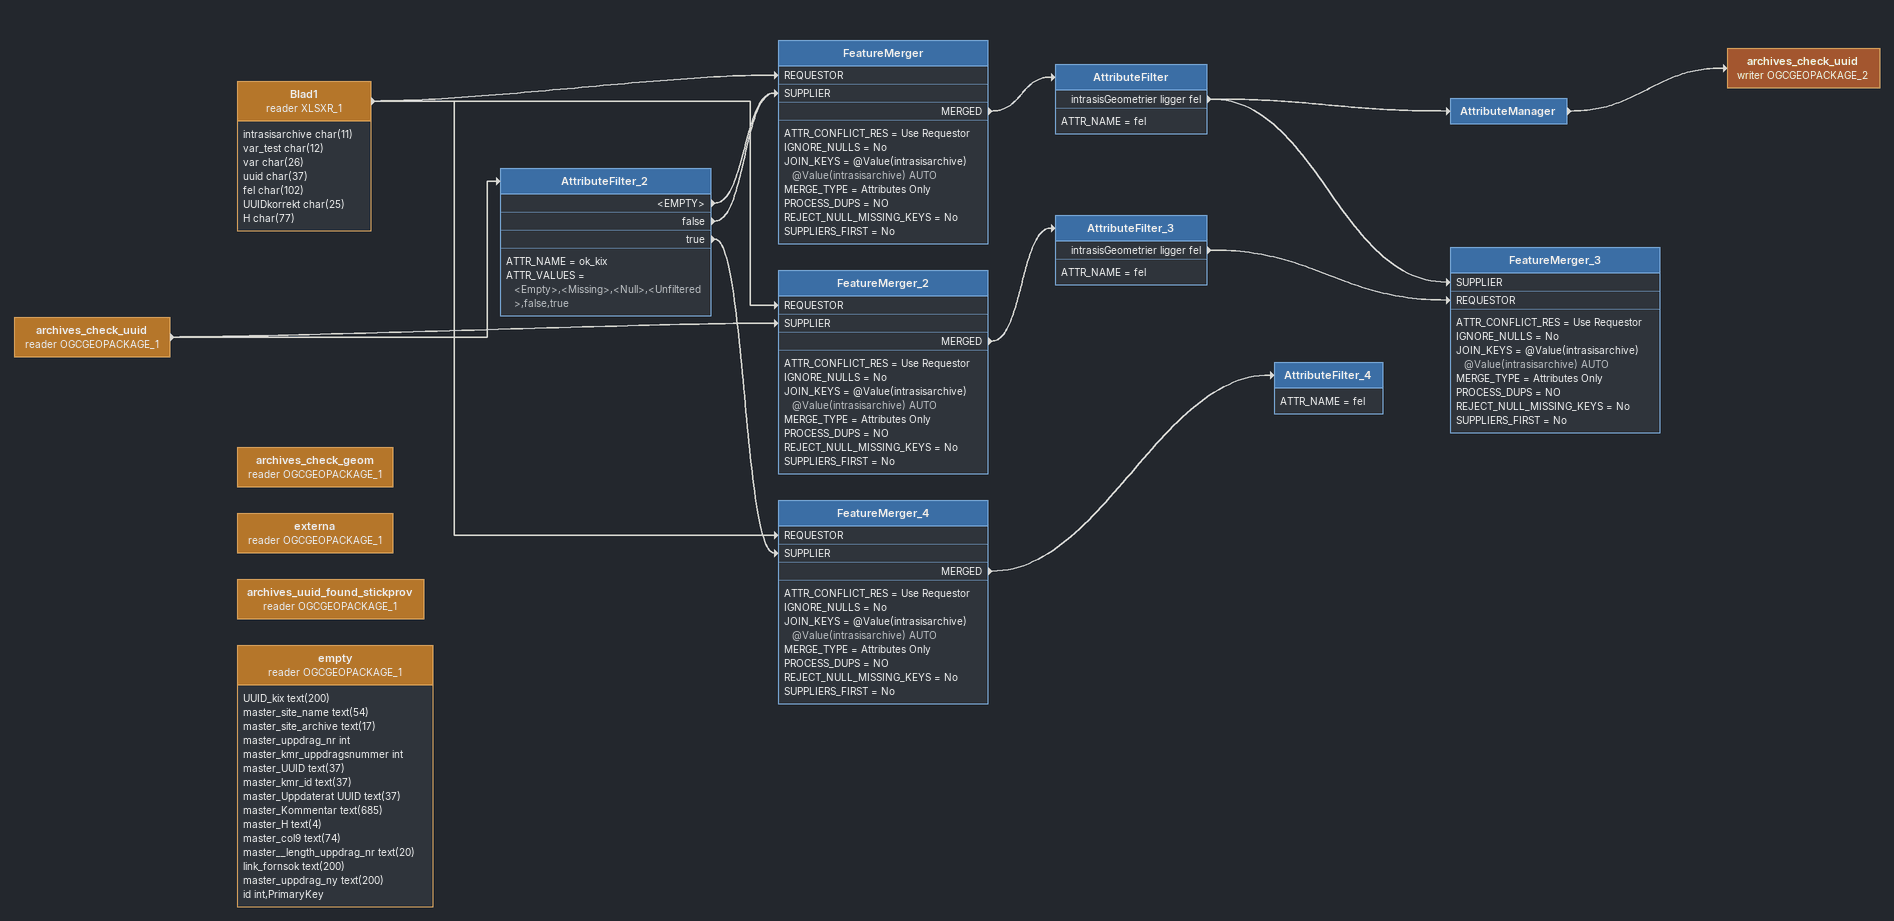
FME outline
archives_check_uuid (reader OGCGEOPACKAGE_1)
    -> AttributeFilter_2
    -> FeatureMerger_2 [SUPPLIER]
AttributeFilter_2
    ATTR_NAME = ok_kix
    ATTR_VALUES = <Empty>,<Missing>,<Null>,<Unfiltered>,false,true
    <EMPTY> -> FeatureMerger [SUPPLIER]
    false -> FeatureMerger [SUPPLIER]
    true -> FeatureMerger_4 [SUPPLIER]
Blad1 (reader XLSXR_1)
    attributes: intrasisarchive char(11), var_test char(12), var char(26), uuid char(37), fel char(102), UUIDkorrekt char(25), H char(77)
    -> FeatureMerger [REQUESTOR]
    -> FeatureMerger_2 [REQUESTOR]
    -> FeatureMerger_4 [REQUESTOR]
FeatureMerger
    ATTR_CONFLICT_RES = Use Requestor
    IGNORE_NULLS = No
    JOIN_KEYS = @Value(intrasisarchive) @Value(intrasisarchive) AUTO
    MERGE_TYPE = Attributes Only
    PROCESS_DUPS = NO
    REJECT_NULL_MISSING_KEYS = No
    SUPPLIERS_FIRST = No
    MERGED -> AttributeFilter
AttributeFilter
    ATTR_NAME = fel
    intrasisGeometrier ligger fel -> AttributeManager
    intrasisGeometrier ligger fel -> FeatureMerger_3 [SUPPLIER]
AttributeManager
    -> archives_check_uuid (writer OGCGEOPACKAGE_2)
archives_check_uuid (writer OGCGEOPACKAGE_2)
FeatureMerger_2
    ATTR_CONFLICT_RES = Use Requestor
    IGNORE_NULLS = No
    JOIN_KEYS = @Value(intrasisarchive) @Value(intrasisarchive) AUTO
    MERGE_TYPE = Attributes Only
    PROCESS_DUPS = NO
    REJECT_NULL_MISSING_KEYS = No
    SUPPLIERS_FIRST = No
    MERGED -> AttributeFilter_3
AttributeFilter_3
    ATTR_NAME = fel
    intrasisGeometrier ligger fel -> FeatureMerger_3 [REQUESTOR]
FeatureMerger_3
    ATTR_CONFLICT_RES = Use Requestor
    IGNORE_NULLS = No
    JOIN_KEYS = @Value(intrasisarchive) @Value(intrasisarchive) AUTO
    MERGE_TYPE = Attributes Only
    PROCESS_DUPS = NO
    REJECT_NULL_MISSING_KEYS = No
    SUPPLIERS_FIRST = No
FeatureMerger_4
    ATTR_CONFLICT_RES = Use Requestor
    IGNORE_NULLS = No
    JOIN_KEYS = @Value(intrasisarchive) @Value(intrasisarchive) AUTO
    MERGE_TYPE = Attributes Only
    PROCESS_DUPS = NO
    REJECT_NULL_MISSING_KEYS = No
    SUPPLIERS_FIRST = No
    MERGED -> AttributeFilter_4
AttributeFilter_4
    ATTR_NAME = fel
archives_uuid_found_stickprov (reader OGCGEOPACKAGE_1)
archives_check_geom (reader OGCGEOPACKAGE_1)
externa (reader OGCGEOPACKAGE_1)
empty (reader OGCGEOPACKAGE_1)
    attributes: UUID_kix text(200), master_site_name text(54), master_site_archive text(17), master_uppdrag_nr int, master_kmr_uppdragsnummer int, master_UUID text(37), master_kmr_id text(37), master_Uppdaterat UUID text(37), master_Kommentar text(685), master_H text(4), master_col9 text(74), master__length_uppdrag_nr text(20), link_fornsok text(200), master_uppdrag_ny text(200), id int,PrimaryKey
